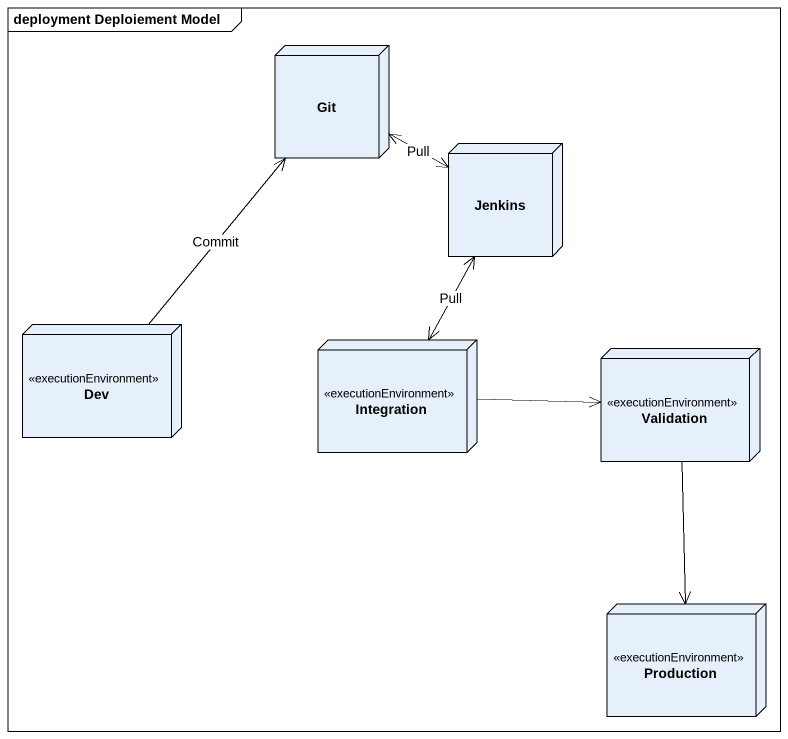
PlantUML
@startuml
mainframe deployment Deploiement Model
node Git
node Jenkins
node Dev <<executionEnvironment>>
node Integration <<executionEnvironment>>
node Validation <<executionEnvironment>>
node Production <<executionEnvironment>>
Jenkins <-left-> Git : Pull
Jenkins <--> Integration : Pull
Dev -up-> Git : Commit
Integration -right-> Validation
Validation --> Production
@enduml
